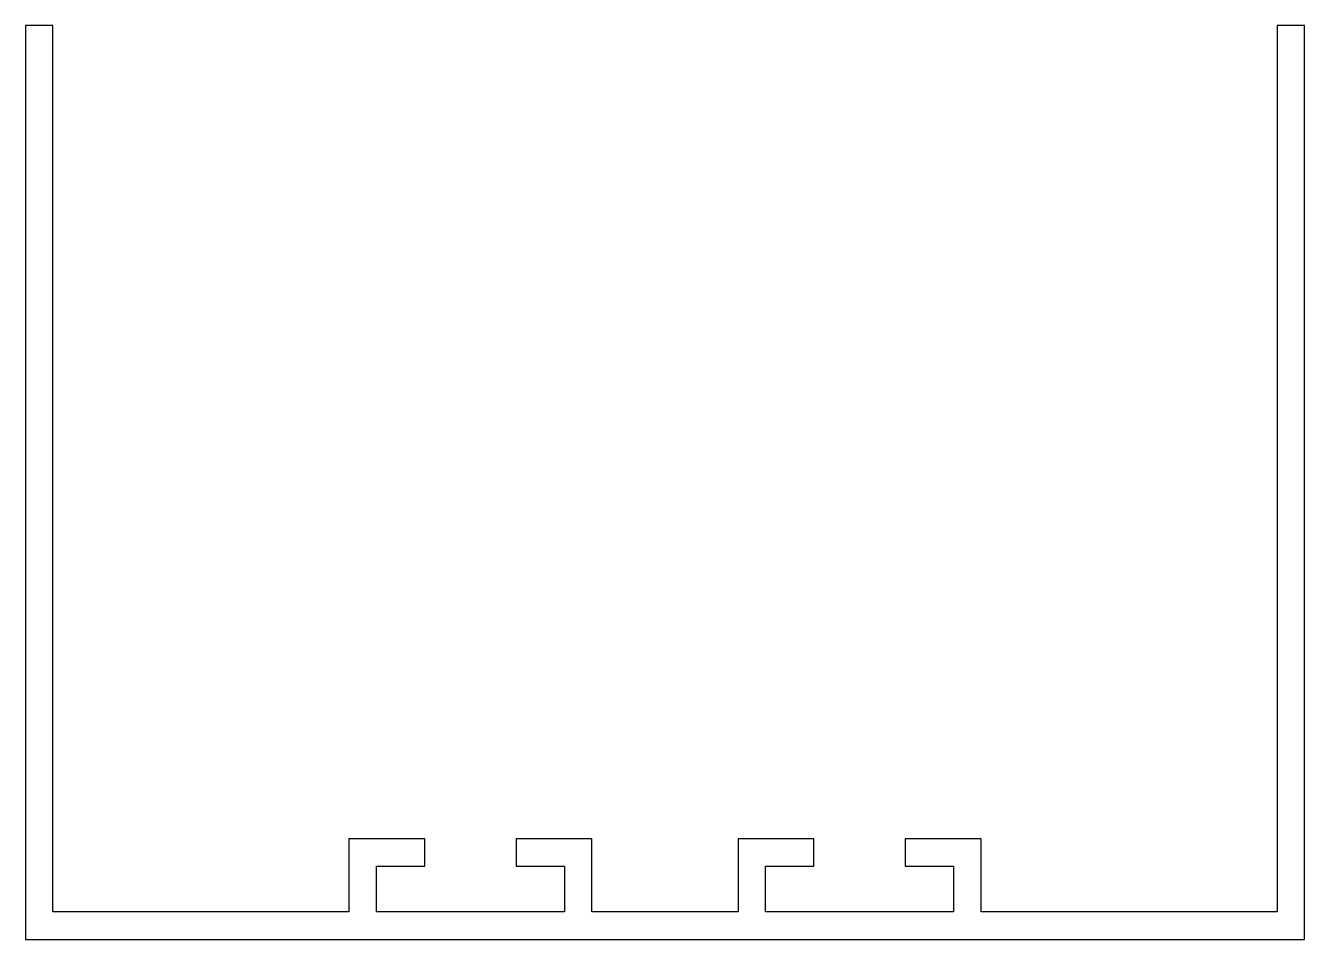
# Model space of a CAD drawing. Extents: x 348.5 to 418.5, y 192.3 to 242.3.
import ezdxf

# ---------------------------------------------------------------- set-up
doc = ezdxf.new("R2010")
doc.units = 0
doc.layers.get('0').update_dxf_attribs({"linetype": 'CONTINUOUS'})

msp = doc.modelspace()

# ---------------------------------------------------------------- linework, layer by layer
at = {"color": 0}
msp.add_lwpolyline([(417.038, 242.311), (417.038, 193.811), (400.838, 193.811), (400.838, 197.811), (396.688, 197.811), (396.688, 196.311), (399.338, 196.311), (399.338, 193.811), (389.038, 193.811), (389.038, 196.311), (391.688, 196.311), (391.688, 197.811), (387.538, 197.811), (387.538, 193.811), (383.538, 193.811), (379.538, 193.811), (379.538, 197.811), (375.388, 197.811), (375.388, 196.311), (378.038, 196.311), (378.038, 193.811), (367.738, 193.811), (367.738, 196.311), (370.388, 196.311), (370.388, 197.811), (366.238, 197.811), (366.238, 193.811), (350.038, 193.811), (350.038, 242.311), (348.538, 242.311), (348.538, 192.311), (383.538, 192.311), (418.538, 192.311), (418.538, 242.311)], close=True, dxfattribs=at)

doc.saveas('drawing.dxf')
